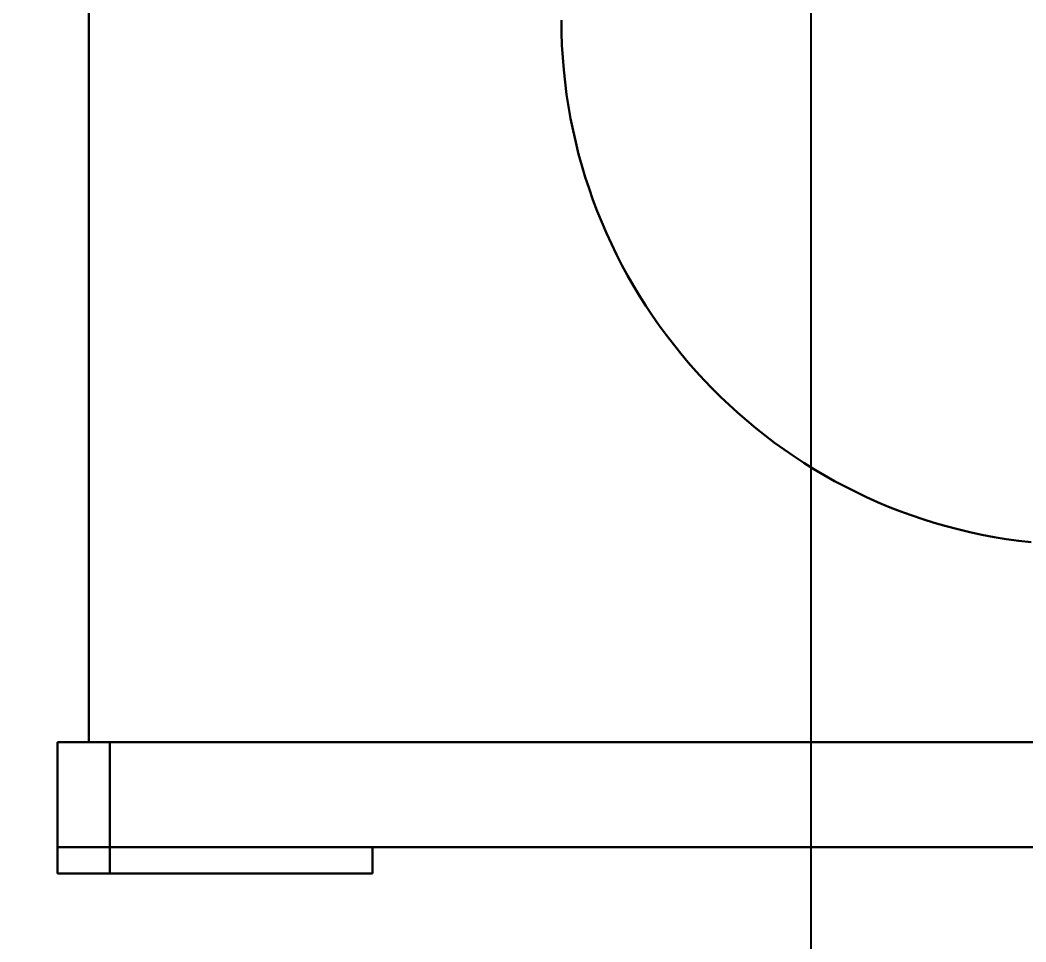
# Model space of a CAD drawing. Header units: millimetres. Extents: x -2601 to 21461, y 11492 to 21077.
# Drawn here: x 7978 to 8169.6, y 14782 to 14957.5 of the extents above; entities that cross this region are included whole.
import ezdxf

# ---------------------------------------------------------------- set-up
doc = ezdxf.new("R2010")
doc.units = ezdxf.units.MM
doc.header["$PDSIZE"] = -1
doc.styles.get("Standard").update_dxf_attribs({"font": ''})
doc.styles.get('Standard').set_extended_font_data('HYSWLongFangSong')
doc.dimstyles.new('ISO-25', dxfattribs={"dimscale": 25, "dimtxt": 3.5, "dimasz": 1.6, "dimexe": 1.25, "dimexo": 0.625, "dimtad": 1, "dimdec": 0, "dimzin": 9, "dimdsep": 46, "dimtxsty": 'Standard', "dimcen": 2.5, "dimadec": 0, "dimazin": 2, "dimtfac": 1, "dimtdec": 0, "dimtofl": 0, "dimtmove": 0, "dimatfit": 3, "dimfxl": 1, "dimarcsym": 0})

# ---------------------------------------------------------------- blocks, each defined once
blk = doc.blocks.new('*D19')
at = {"color": 0, "lineweight": -2}
for p, q in [((8128.61, 15343.9), (8128.61, 14572.92)), ((7775.14, 15052.62), (7775.14, 14572.92)), ((7815.14, 14604.17), (8088.61, 14604.17))]:
    blk.add_line(p, q, dxfattribs=at)
at = {"color": 0}
for points in [[(7815.14, 14610.84), (7815.14, 14597.51), (7775.14, 14604.17)], [(8088.61, 14610.84), (8088.61, 14597.51), (8128.61, 14604.17)]]:
    blk.add_solid(points, dxfattribs=at)
at = {"layer": 'Defpoints', "color": 0}
for p in [(8128.61, 15359.53), (7775.14, 15068.25), (8128.61, 14604.17)]:
    blk.add_point(p, dxfattribs=at)
at = {"color": 0, "insert": (7951.87, 14663.55), "char_height": 87.5, "attachment_point": 5}
blk.add_mtext('353', dxfattribs=at)
blk = doc.blocks.new('*D20')
at = {"color": 0, "lineweight": -2}
for p, q in [((8128.61, 15343.9), (8128.61, 14298.56)), ((7561.11, 14467.29), (7561.11, 14298.56)), ((7601.11, 14329.81), (8088.61, 14329.81))]:
    blk.add_line(p, q, dxfattribs=at)
at = {"color": 0}
for points in [[(7601.11, 14336.48), (7601.11, 14323.14), (7561.11, 14329.81)], [(8088.61, 14336.48), (8088.61, 14323.14), (8128.61, 14329.81)]]:
    blk.add_solid(points, dxfattribs=at)
at = {"layer": 'Defpoints', "color": 0}
for p in [(8128.61, 15359.53), (7561.11, 14482.91), (8128.61, 14329.81)]:
    blk.add_point(p, dxfattribs=at)
at = {"color": 0, "insert": (7844.86, 14389.18), "char_height": 87.5, "attachment_point": 5}
blk.add_mtext('568', dxfattribs=at)
blk = doc.blocks.new('*D21')
at = {"color": 0, "lineweight": -2}
for p, q in [((8128.61, 15343.9), (8128.61, 14457.05)), ((7716.93, 15275.61), (7716.93, 14457.05)), ((8088.61, 14488.3), (7756.93, 14488.3))]:
    blk.add_line(p, q, dxfattribs=at)
at = {"color": 0}
for points in [[(7756.93, 14494.96), (7756.93, 14481.63), (7716.93, 14488.3)], [(8088.61, 14494.96), (8088.61, 14481.63), (8128.61, 14488.3)]]:
    blk.add_solid(points, dxfattribs=at)
at = {"layer": 'Defpoints', "color": 0}
for p in [(8128.61, 15359.53), (7716.93, 15291.24), (7716.93, 14488.3)]:
    blk.add_point(p, dxfattribs=at)
at = {"color": 0, "insert": (7922.77, 14547.67), "char_height": 87.5, "attachment_point": 5}
blk.add_mtext('412', dxfattribs=at)
blk = doc.blocks.new('*D22')
at = {"color": 0, "lineweight": -2}
for p, q in [((8128.61, 15343.9), (8128.61, 14146.74)), ((6714.11, 15084.02), (6714.11, 14146.74)), ((8088.61, 14177.99), (6754.11, 14177.99))]:
    blk.add_line(p, q, dxfattribs=at)
at = {"color": 0}
for points in [[(6754.11, 14184.66), (6754.11, 14171.33), (6714.11, 14177.99)], [(8088.61, 14184.66), (8088.61, 14171.33), (8128.61, 14177.99)]]:
    blk.add_solid(points, dxfattribs=at)
at = {"layer": 'Defpoints', "color": 0}
for p in [(8128.61, 15359.53), (6714.11, 15099.64), (6714.11, 14177.99)]:
    blk.add_point(p, dxfattribs=at)
at = {"color": 0, "insert": (7421.36, 14237.37), "char_height": 87.5, "attachment_point": 5}
blk.add_mtext('1423', dxfattribs=at)
blk = doc.blocks.new('*D23')
at = {"color": 0, "lineweight": -2}
for p, q in [((7969.48, 14795.03), (6451.48, 14795.03)), ((6482.73, 14755.03), (6482.73, 14499.08)), ((7369.23, 14459.08), (6451.48, 14459.08))]:
    blk.add_line(p, q, dxfattribs=at)
at = {"color": 0}
for points in [[(6476.06, 14755.03), (6489.39, 14755.03), (6482.73, 14795.03)], [(6476.06, 14499.08), (6489.39, 14499.08), (6482.73, 14459.08)]]:
    blk.add_solid(points, dxfattribs=at)
at = {"layer": 'Defpoints', "color": 0}
for p in [(7985.11, 14795.03), (6482.73, 14459.08), (7384.85, 14459.08)]:
    blk.add_point(p, dxfattribs=at)
at = {"color": 0, "insert": (6423.35, 14627.05), "char_height": 87.5, "attachment_point": 5, "rotation": 90}
blk.add_mtext('336', dxfattribs=at)
blk = doc.blocks.new('*D24')
at = {"color": 0, "lineweight": -2}
for p, q in [((7359.05, 16169.6), (6446.48, 16169.6)), ((6477.73, 16129.6), (6477.73, 14835.03)), ((7974.48, 14795.03), (6446.48, 14795.03))]:
    blk.add_line(p, q, dxfattribs=at)
at = {"color": 0}
for points in [[(6471.06, 16129.6), (6484.39, 16129.6), (6477.73, 16169.6)], [(6471.06, 14835.03), (6484.39, 14835.03), (6477.73, 14795.03)]]:
    blk.add_solid(points, dxfattribs=at)
at = {"layer": 'Defpoints', "color": 0}
for p in [(7374.68, 16169.6), (6477.73, 14795.03), (7990.11, 14795.03)]:
    blk.add_point(p, dxfattribs=at)
at = {"color": 0, "insert": (6418.35, 15482.31), "char_height": 87.5, "attachment_point": 5, "rotation": 90}
blk.add_mtext('1375', dxfattribs=at)
blk = doc.blocks.new('*D27')
at = {"color": 0, "lineweight": -2}
for p, q in [((8144.23, 15359.53), (8786.74, 15359.53)), ((8755.49, 15319.53), (8755.49, 14835.03)), ((8360.73, 14795.03), (8786.74, 14795.03))]:
    blk.add_line(p, q, dxfattribs=at)
at = {"color": 0}
for points in [[(8748.82, 15319.53), (8762.15, 15319.53), (8755.49, 15359.53)], [(8748.82, 14835.03), (8762.15, 14835.03), (8755.49, 14795.03)]]:
    blk.add_solid(points, dxfattribs=at)
at = {"layer": 'Defpoints', "color": 0}
for p in [(8128.61, 15359.53), (8345.11, 14795.03), (8755.49, 14795.03)]:
    blk.add_point(p, dxfattribs=at)
at = {"color": 0, "insert": (8696.11, 15077.28), "char_height": 87.5, "attachment_point": 5, "rotation": 90}
blk.add_mtext('564', dxfattribs=at)

msp = doc.modelspace()

# ---------------------------------------------------------------- linework, layer by layer
at = {"color": 161, "lineweight": 30, "true_color": 0x67adff}
for p, q in [((7991.11, 15160.03), (7991.11, 14820.03)), ((7985.11, 14800.03), (7985.11, 14820.03)), ((7985.11, 14820.03), (7995.11, 14820.03)), ((7995.11, 14820.03), (7995.11, 14800.03)), ((7995.11, 14820.03), (8395.11, 14820.03)), ((7985.11, 14795.03), (7985.11, 14800.03)), ((7985.11, 14800.03), (7995.11, 14800.03)), ((7995.11, 14800.03), (7995.11, 14795.03)), ((8045.11, 14800.03), (7995.11, 14800.03)), ((7995.11, 14800.03), (8395.11, 14800.03)), ((8045.11, 14795.03), (8045.11, 14800.03)), ((7995.11, 14795.03), (7985.11, 14795.03)), ((8045.11, 14795.03), (7995.11, 14795.03))]:
    msp.add_line(p, q, dxfattribs=at)
msp.add_arc((8181.11, 14957.53), 100, 180, 263.9728, dxfattribs=at)

# ---------------------------------------------------------------- dimensions: what is measured, and where the dimension line sits
for base, p1, p2, picture, middle in [((6477.73, 14795.03), (7374.68, 16169.6), (7990.11, 14795.03), '*D24', (6477.73, 15482.31)), ((8755.486473, 14795.025541), (8128.607568, 15359.52554), (8345.107487, 14795.025541), '*D27', (8755.486473, 15077.27554)), ((6482.73, 14459.08), (7985.11, 14795.03), (7384.85, 14459.08), '*D23', (6482.73, 14627.05))]:
    dim = msp.add_linear_dim(base=base, p1=p1, p2=p2, angle=90, dimstyle='ISO-25')
    dim.commit()
    dim.dimension.update_dxf_attribs({"geometry": picture, "text_midpoint": middle, "dimtype": 160})
dim = msp.add_linear_dim(base=(6714.11, 14177.99), p1=(8128.61, 15359.53), p2=(6714.11, 15099.64), text='1423', dimstyle='ISO-25')
dim.commit()
dim.dimension.update_dxf_attribs({"geometry": '*D22', "text_midpoint": (7421.36, 14237.37)})
dim = msp.add_linear_dim(base=(8128.6076, 14329.8093), p1=(7561.1067, 14482.9149), p2=(8128.6076, 15359.5255), dimstyle='ISO-25')
dim.commit()
dim.dimension.update_dxf_attribs({"geometry": '*D20', "text_midpoint": (7844.8571, 14329.8093), "dimtype": 160})
for base, p1, p2, picture, middle in [((7716.93, 14488.3), (8128.61, 15359.53), (7716.93, 15291.24), '*D21', (7922.77, 14547.67)), ((8128.61, 14604.17), (7775.14, 15068.25), (8128.61, 15359.53), '*D19', (7951.87, 14663.55))]:
    dim = msp.add_linear_dim(base=base, p1=p1, p2=p2, dimstyle='ISO-25')
    dim.commit()
    dim.dimension.update_dxf_attribs({"geometry": picture, "text_midpoint": middle})

doc.saveas('drawing.dxf')
